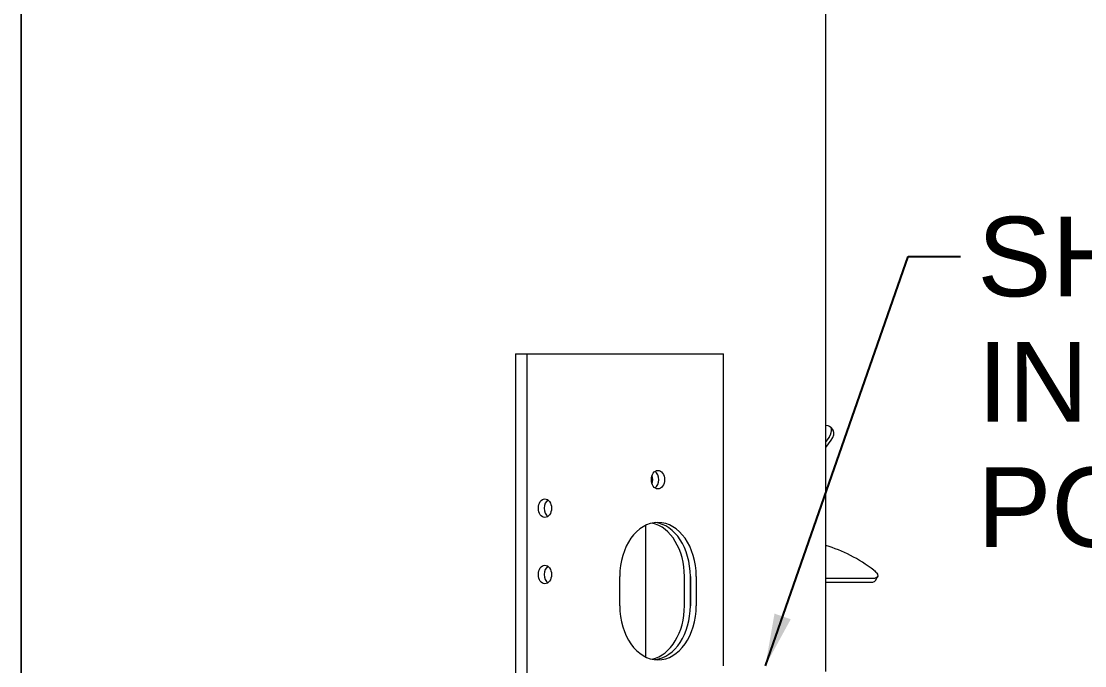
# Model space of a CAD drawing. Header units: inches. Extents: x 20 to 536, y 8 to 344.
# Drawn here: x 394.91 to 426.96, y 73.5 to 92.93 of the extents above; entities that cross this region are included whole.
import ezdxf

# ---------------------------------------------------------------- set-up
doc = ezdxf.new("R2010")
doc.units = ezdxf.units.IN
doc.header["$LTSCALE"] = 16
doc.header["$MEASUREMENT"] = 0
for name, color, linetype, lineweight in [('Dimension (ANSI)', 7, 'Continuous', 25), ('Symbol (ANSI)', 7, 'Continuous', 25), ('Visible (ANSI)', 7, 'Continuous', 50)]:
    doc.layers.add(name, color=color, linetype=linetype, lineweight=lineweight)
doc.styles.add('MEMCOR Medium', font='arial.ttf')
doc.dimstyles.new('Default (ANSI)', dxfattribs={"dimscale": 16, "dimtxt": 0.15, "dimasz": 0.098425, "dimexe": 0.125, "dimexo": 0.0625, "dimgap": 0.031496, "dimtad": 0, "dimtih": 1, "dimtoh": 1, "dimdec": 4, "dimrnd": 1e-08, "dimzin": 3, "dimdsep": 46, "dimlunit": 5, "dimtxsty": 'MEMCOR Medium', "dimcen": 0.09, "dimdle": 0.393701, "dimclrd": 256, "dimclre": 256, "dimclrt": 256, "dimadec": 0, "dimazin": 1, "dimtfac": 0.8, "dimtofl": 0, "dimtmove": 0, "dimatfit": 3, "dimfxl": 1, "dimfrac": 1, "dimtolj": 1, "dimtzin": 4, "dimlwd": -1, "dimlwe": -1, "dimarcsym": 0})
doc.dimstyles.new('Default (ANSI)$7', dxfattribs={"dimscale": 16, "dimtxt": 0.15, "dimasz": 0.098425, "dimexe": 0.125, "dimexo": 0.0625, "dimgap": 0.031496, "dimtad": 0, "dimtih": 1, "dimtoh": 1, "dimdec": 4, "dimrnd": 1e-08, "dimzin": 3, "dimdsep": 46, "dimlunit": 5, "dimtxsty": 'MEMCOR Medium', "dimcen": 0.09, "dimdle": 0.393701, "dimclrd": 256, "dimclre": 256, "dimclrt": 256, "dimadec": 0, "dimazin": 1, "dimtfac": 0.8, "dimtofl": 0, "dimtmove": 0, "dimatfit": 3, "dimfxl": 1, "dimfrac": 1, "dimtolj": 1, "dimtzin": 4, "dimlwd": -1, "dimlwe": -1, "dimarcsym": 0})

# ---------------------------------------------------------------- blocks, each defined once
blk = doc.blocks.new('*D26')
at = {"layer": 'Defpoints', "color": 0, "transparency": 16777216}
for p in [(395.482, 156.991), (453.038, 156.991), (414.024, 61.248)]:
    blk.add_point(p, dxfattribs=at)
at = {"layer": 'Dimension (ANSI)', "transparency": 16777216}
for p, q in [((396.482, 156.991), (455.038, 156.991)), ((453.038, 155.416), (453.038, 137.754)), ((453.038, 62.823), (453.038, 121.283)), ((415.024, 61.248), (455.038, 61.248))]:
    blk.add_line(p, q, dxfattribs=at)
for points in [[(452.776, 155.416), (453.301, 155.416), (453.038, 156.991)], [(452.776, 62.823), (453.301, 62.823), (453.038, 61.248)]]:
    blk.add_solid(points, dxfattribs=at)
at = {"layer": 'Dimension (ANSI)', "transparency": 16777216, "char_height": 2.4, "attachment_point": 2, "style": 'MEMCOR Medium'}
for s, insert in [('\\A1; \\fArial|b0|i0;95{\\H0.8x;\\S3#4;} in', (453.038, 133.945)), ('\\A1;[2431.9 mm]{\\P\\fArial|b0|i0;SHIPPING\\P\\fArial|b0|i0;HEIGHT}', (453.038, 129.015))]:
    blk.add_mtext(s, dxfattribs=dict(at, insert=insert))

msp = doc.modelspace()

# ---------------------------------------------------------------- linework, layer by layer
at = {"layer": 'Visible (ANSI)', "linetype": 'Continuous', "lineweight": 18}
for p, q in [((394.90721, 140.22597), (394.90721, 72.47597)), ((394.90721, 72.47597), (394.90721, 140.22597)), ((419.15692, 73.3205), (419.15692, 103.12936)), ((409.8027, 82.89797), (410.15819, 82.89797)), ((409.8027, 82.89797), (409.8027, 72.47597)), ((410.15819, 82.89797), (411.35087, 82.89797)), ((410.15819, 65.74797), (410.15819, 82.89797)), ((411.35087, 82.89797), (412.32668, 82.89797)), ((412.32668, 82.89797), (415.86463, 82.89797)), ((415.86463, 82.89797), (416.06672, 82.89797)), ((416.06672, 73.49797), (416.06672, 82.89797)), ((419.30571, 80.67972), (419.37071, 80.58779)), ((419.25102, 80.39104), (419.15692, 80.25796)), ((419.15692, 80.07412), (419.31602, 80.29912)), ((413.73074, 73.76182), (413.73074, 77.73412)), ((412.94307, 75.30797), (412.94307, 76.18797)), ((414.89468, 75.30797), (414.89468, 76.18797)), ((415.07146, 76.18797), (415.07146, 75.30797)), ((415.07146, 75.30797), (415.07146, 76.18797)), ((415.24824, 76.18797), (415.24824, 75.30797)), ((420.555, 76.12518), (419.15692, 76.12518)), ((419.15692, 76.01528), (420.5059, 76.01528)), ((420.66315, 76.07759), (420.71226, 76.1875)), ((394.90721, 73.72597), (394.90721, 73.72597))]:
    msp.add_line(p, q, dxfattribs=at)
for centre, major_axis, ratio, start_param, end_param in [((418.89746, 80.39104), (0.40825, 0.28868), 0.5, 5.32786869, 6.8716692), ((418.96246, 80.29912), (0.40825, 0.28868), 0.5, 5.32786869, 6.28318531), ((413.7421, 79.10797), (0, 0.28), 0.70710678, 4.24524287, 5.17953509), ((413.91888, 79.10797), (0, -0.28), 0.70710678, 0.46277012, 2.67882254), ((413.91888, 79.10797), (0, 0.28), 0.70710678, 3.60436277, 5.82041519), ((410.8653, 78.24797), (0, -0.28), 0.70710678, 3.60436277, 5.82041519), ((414.09565, 76.18797), (0, 1.63), 0.70710678, 4.71238898, 7.85398163), ((413.7421, 76.18797), (0, 1.63), 0.70710678, 4.71238898, 6.1292033), ((413.91888, 76.18797), (0, 1.63), 0.70710678, 4.71238898, 6.20642283), ((413.91888, 76.18797), (0, 1.63), 0.70710678, 4.71238898, 6.20642283), ((418.12475, 69.89479), (0, 7.37), 0.70710678, 5.78754415, 6.08380629), ((410.8653, 76.24797), (0, -0.28), 0.70710678, 3.60436277, 5.82041519), ((414.09565, 75.30797), (0, -1.63), 0.70710678, 4.71238898, 7.85398163), ((413.7421, 75.30797), (0, -1.63), 0.70710678, 0.15398201, 1.57079633), ((413.91888, 75.30797), (0, -1.63), 0.70710678, 0.07676248, 1.57079633), ((413.91888, 75.30797), (0, -1.63), 0.70710678, 0.07676248, 1.57079633)]:
    msp.add_ellipse(centre, major_axis=major_axis, ratio=ratio, start_param=start_param, end_param=end_param, dxfattribs=at)
for centre in [(414.09565, 79.10797), (410.68852, 78.24797), (410.68852, 76.24797)]:
    msp.add_ellipse(centre, major_axis=(0, -0.28), ratio=0.70710678, dxfattribs=at)
for points, knots in [([(420.60325, 76.37792), (420.64234, 76.34803), (420.67489, 76.31537), (420.71443, 76.25392), (420.72143, 76.22517), (420.71239, 76.17921), (420.69576, 76.15895), (420.63926, 76.13191), (420.59939, 76.12518), (420.555, 76.12518)], [5.7511729, 5.7511729, 5.7511729, 5.7511729, 6.23002731, 6.23002731, 6.70888172, 6.70888172, 7.18728854, 7.18728854, 7.66569537, 7.66569537, 7.66569537, 7.66569537]), ([(420.5059, 76.01528), (420.55029, 76.01528), (420.59016, 76.02202), (420.64047, 76.04609), (420.65544, 76.06076), (420.66309, 76.07761)], [7.666112893, 7.666112893, 7.666112893, 7.666112893, 8.144520248, 8.144520248, 8.518161389, 8.518161389, 8.518161389, 8.518161389])]:
    msp.add_open_spline(points, degree=3, knots=knots, dxfattribs=at)

# ---------------------------------------------------------------- texts
at = {"layer": 'Symbol (ANSI)', "insert": (423.71928, 87.03633), "char_height": 2.4000001, "width": 24.4134167, "attachment_point": 1, "line_spacing_factor": 0.944221, "style": 'MEMCOR Medium'}
msp.add_mtext('\\fArial|b0|i0;SHIPPING LEG\\P\\fArial|b0|i0;IN COLLAPSED\\P\\fArial|b0|i0;POSITION', dxfattribs=at)

# ---------------------------------------------------------------- dimensions: what is measured, and where the dimension line sits
at = {"layer": 'Dimension (ANSI)'}
dim = msp.add_linear_dim(base=(453.03806, 156.99097), p1=(414.02373, 61.24797), p2=(395.48221, 156.99097), angle=90, text=' \\fArial|b0|i0;<> in\\X[2431.9 mm]{\\P\\fArial|b0|i0;SHIPPING\\P\\fArial|b0|i0;HEIGHT}', dimstyle='Default (ANSI)', override={"dimgap": 0.031496, "dimdec": 4, "dimpost": '', "dimtol": 0, "dimlim": 0, "dimtp": 0, "dimtm": 0, "dimtdec": 2, "dimatfit": 1, "dimtvp": -0.375}, dxfattribs=at)
dim.commit()
dim.dimension.update_dxf_attribs({"geometry": '*D26', "text_midpoint": (453.03806, 129.51869), "dimtype": 160})

# ---------------------------------------------------------------- leaders
at = {"layer": 'Symbol (ANSI)', "annotation_type": 0, "has_hookline": 1, "hookline_direction": 0, "text_width": 23.91815}
msp.add_leader([(417.33329, 73.49797), (421.64054, 85.83633), (423.21534, 85.83633)], dimstyle='Default (ANSI)$7', override={"dimtad": 0}, dxfattribs=at)

doc.saveas('drawing.dxf')
